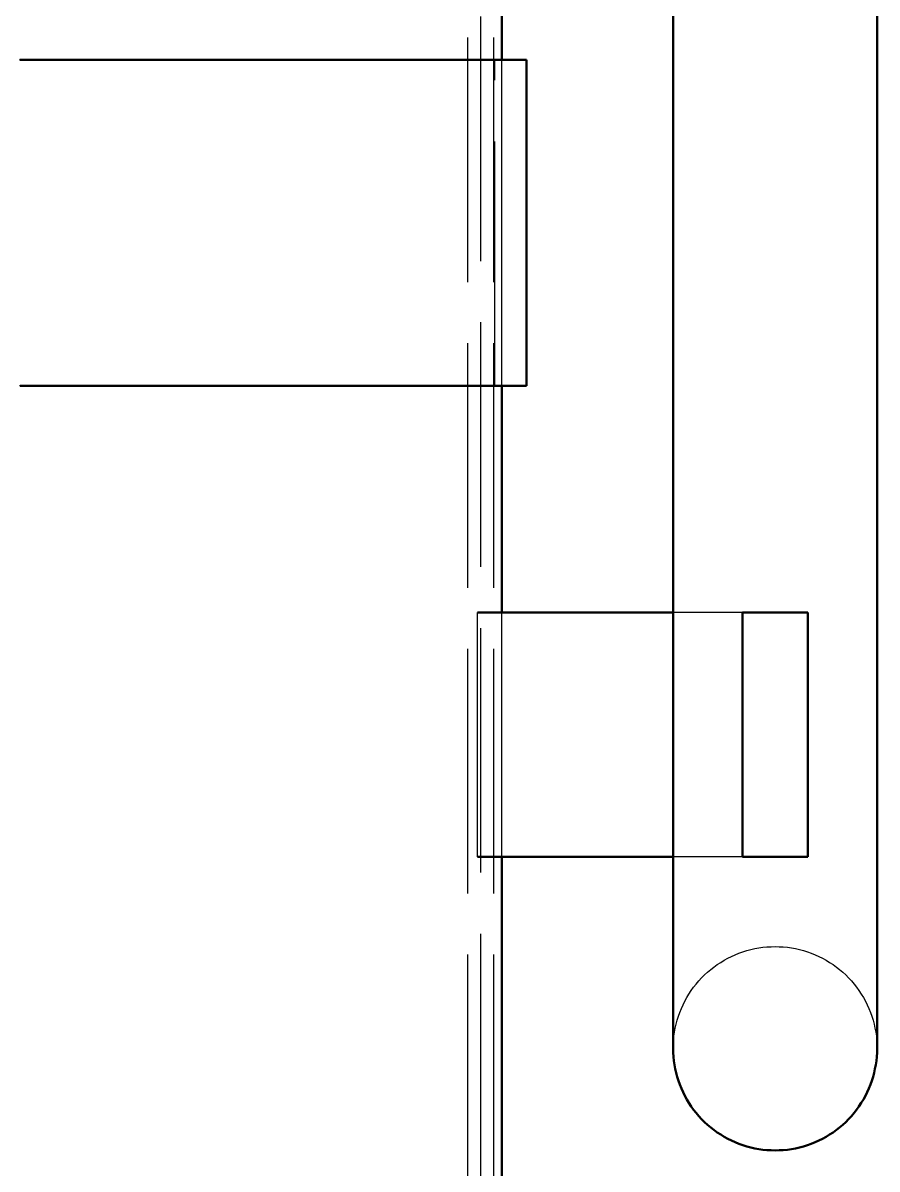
# Model space of a CAD drawing. Header units: millimetres. Extents: x 0 to 594, y 0 to 420.
# Drawn here: x 220.62 to 231.1, y 278.85 to 292.91 of the extents above; entities that cross this region are included whole.
import ezdxf

# ---------------------------------------------------------------- set-up
doc = ezdxf.new("R2010")
doc.units = ezdxf.units.MM
doc.linetypes.add('ISO02-TRAZOS', pattern=[3.75, 3, -0.75])
doc.layers.add('01-VISIBLE', color=7, linetype='CONTINUOUS', lineweight=50)
doc.layers.add('02-OCULTA', color=4, linetype='ISO02-TRAZOS', lineweight=25)

msp = doc.modelspace()

# ---------------------------------------------------------------- linework, layer by layer
at = {"layer": '01-VISIBLE'}
for p, q in [((228.6, 289.953), (228.6, 335.36)), ((231.1, 289.953), (231.1, 335.36)), ((226.496, 292.455), (226.496, 311.156)), ((226.8, 288.455), (226.8, 292.455)), ((226.496, 285.678), (226.496, 288.455)), ((228.6, 285.678), (226.2, 285.678)), ((230.25, 285.678), (229.45, 285.678)), ((229.45, 282.678), (229.45, 285.678)), ((230.25, 282.678), (230.25, 285.678)), ((228.6, 282.678), (226.2, 282.678)), ((226.496, 271.08), (226.496, 282.678)), ((230.25, 282.678), (229.45, 282.678))]:
    msp.add_line(p, q, dxfattribs=at)
for points in [[(220.588, 292.455), (220.638, 292.455), (220.688, 292.455), (220.739, 292.455), (220.789, 292.455), (220.839, 292.455), (220.889, 292.455), (220.939, 292.455), (220.989, 292.455), (221.039, 292.455), (221.089, 292.455), (221.139, 292.455), (221.189, 292.455), (221.239, 292.455), (221.29, 292.455), (221.34, 292.455), (221.39, 292.455), (221.44, 292.455), (221.49, 292.455), (221.54, 292.455), (221.59, 292.455), (221.64, 292.455), (221.69, 292.455), (221.74, 292.455), (221.79, 292.455), (221.841, 292.455), (221.891, 292.455), (221.941, 292.455), (221.991, 292.455), (222.041, 292.455), (222.091, 292.455), (222.141, 292.455), (222.191, 292.455), (222.241, 292.455), (222.291, 292.455), (222.341, 292.455), (222.392, 292.455), (222.442, 292.455), (222.492, 292.455), (222.542, 292.455), (222.592, 292.455), (222.642, 292.455), (222.692, 292.455), (222.742, 292.455), (222.792, 292.455), (222.842, 292.455), (222.893, 292.455), (222.943, 292.455), (222.993, 292.455), (223.043, 292.455), (223.093, 292.455), (223.143, 292.455), (223.193, 292.455), (223.243, 292.455), (223.293, 292.455), (223.343, 292.455), (223.393, 292.455), (223.444, 292.455), (223.494, 292.455), (223.544, 292.455), (223.594, 292.455), (223.644, 292.455), (223.694, 292.455), (223.744, 292.455), (223.794, 292.455), (223.844, 292.455), (223.894, 292.455), (223.944, 292.455), (223.995, 292.455), (224.045, 292.455), (224.095, 292.455), (224.145, 292.455), (224.195, 292.455), (224.245, 292.455), (224.295, 292.455), (224.345, 292.455), (224.395, 292.455), (224.445, 292.455), (224.495, 292.455), (224.546, 292.455), (224.596, 292.455), (224.646, 292.455), (224.696, 292.455), (224.746, 292.455), (224.796, 292.455), (224.846, 292.455), (224.896, 292.455), (224.946, 292.455), (224.996, 292.455), (225.046, 292.455), (225.097, 292.455), (225.147, 292.455), (225.197, 292.455), (225.247, 292.455), (225.297, 292.455), (225.347, 292.455), (225.397, 292.455), (225.447, 292.455), (225.497, 292.455), (225.547, 292.455), (225.597, 292.455), (225.648, 292.455), (225.698, 292.455), (225.748, 292.455), (225.798, 292.455), (225.848, 292.455), (225.898, 292.455), (225.948, 292.455), (225.998, 292.455), (226.048, 292.455), (226.098, 292.455), (226.149, 292.455), (226.199, 292.455), (226.249, 292.455), (226.299, 292.455), (226.349, 292.455), (226.399, 292.455), (226.449, 292.455), (226.499, 292.455), (226.549, 292.455), (226.599, 292.455), (226.649, 292.455), (226.7, 292.455), (226.75, 292.455), (226.8, 292.455)], [(228.6, 289.953), (228.6, 289.903), (228.6, 289.853), (228.6, 289.803), (228.6, 289.752), (228.6, 289.702), (228.6, 289.652), (228.6, 289.602), (228.6, 289.552), (228.6, 289.502), (228.6, 289.452), (228.6, 289.402), (228.6, 289.351), (228.6, 289.301), (228.6, 289.251), (228.6, 289.201), (228.6, 289.151), (228.6, 289.101), (228.6, 289.051), (228.6, 289.001), (228.6, 288.95), (228.6, 288.9), (228.6, 288.85), (228.6, 288.8), (228.6, 288.75), (228.6, 288.7), (228.6, 288.65), (228.6, 288.599), (228.6, 288.549), (228.6, 288.499), (228.6, 288.449), (228.6, 288.399), (228.6, 288.349), (228.6, 288.299), (228.6, 288.249), (228.6, 288.198), (228.6, 288.148), (228.6, 288.098), (228.6, 288.048), (228.6, 287.998), (228.6, 287.948), (228.6, 287.898), (228.6, 287.848), (228.6, 287.797), (228.6, 287.747), (228.6, 287.697), (228.6, 287.647), (228.6, 287.597), (228.6, 287.547), (228.6, 287.497), (228.6, 287.446), (228.6, 287.396), (228.6, 287.346), (228.6, 287.296), (228.6, 287.246), (228.6, 287.196), (228.6, 287.146), (228.6, 287.096), (228.6, 287.045), (228.6, 286.995), (228.6, 286.945), (228.6, 286.895), (228.6, 286.845), (228.6, 286.795), (228.6, 286.745), (228.6, 286.695), (228.6, 286.644), (228.6, 286.594), (228.6, 286.544), (228.6, 286.494), (228.6, 286.444), (228.6, 286.394), (228.6, 286.344), (228.6, 286.293), (228.6, 286.243), (228.6, 286.193), (228.6, 286.143), (228.6, 286.093), (228.6, 286.043), (228.6, 285.993), (228.6, 285.943), (228.6, 285.892), (228.6, 285.842), (228.6, 285.792), (228.6, 285.742), (228.6, 285.692), (228.6, 285.642), (228.6, 285.592), (228.6, 285.542), (228.6, 285.491), (228.6, 285.441), (228.6, 285.391), (228.6, 285.341), (228.6, 285.291), (228.6, 285.241), (228.6, 285.191), (228.6, 285.14), (228.6, 285.09), (228.6, 285.04), (228.6, 284.99), (228.6, 284.94), (228.6, 284.89), (228.6, 284.84), (228.6, 284.79), (228.6, 284.739), (228.6, 284.689), (228.6, 284.639), (228.6, 284.589), (228.6, 284.539), (228.6, 284.489), (228.6, 284.439), (228.6, 284.389), (228.6, 284.338), (228.6, 284.288), (228.6, 284.238), (228.6, 284.188), (228.6, 284.138), (228.6, 284.088), (228.6, 284.038), (228.6, 283.988), (228.6, 283.937), (228.6, 283.887), (228.6, 283.837), (228.6, 283.787), (228.6, 283.737), (228.6, 283.687), (228.6, 283.637), (228.6, 283.586), (228.6, 283.536), (228.6, 283.486), (228.6, 283.436), (228.6, 283.386), (228.6, 283.336), (228.6, 283.286), (228.6, 283.236), (228.6, 283.185), (228.6, 283.135), (228.6, 283.085), (228.6, 283.035), (228.6, 282.985), (228.6, 282.935), (228.6, 282.885), (228.6, 282.835), (228.6, 282.784), (228.6, 282.734), (228.6, 282.684), (228.6, 282.634), (228.6, 282.584), (228.6, 282.534), (228.6, 282.484), (228.6, 282.433), (228.6, 282.383), (228.6, 282.333), (228.6, 282.283), (228.6, 282.233), (228.6, 282.183), (228.6, 282.133), (228.6, 282.083), (228.6, 282.032), (228.6, 281.982), (228.6, 281.932), (228.6, 281.882), (228.6, 281.832), (228.6, 281.782), (228.6, 281.732), (228.6, 281.682), (228.6, 281.631), (228.6, 281.581), (228.6, 281.531), (228.6, 281.481), (228.6, 281.431), (228.6, 281.381), (228.6, 281.331), (228.6, 281.28), (228.6, 281.23), (228.6, 281.18), (228.6, 281.13), (228.6, 281.08), (228.6, 281.03), (228.6, 280.98), (228.6, 280.93), (228.6, 280.879), (228.6, 280.829), (228.6, 280.779), (228.6, 280.729), (228.6, 280.679), (228.6, 280.629), (228.6, 280.579), (228.6, 280.529), (228.6, 280.478), (228.6, 280.428), (228.6, 280.378), (228.6, 280.328)], [(231.1, 289.953), (231.1, 289.903), (231.1, 289.853), (231.1, 289.803), (231.1, 289.752), (231.1, 289.702), (231.1, 289.652), (231.1, 289.602), (231.1, 289.552), (231.1, 289.502), (231.1, 289.452), (231.1, 289.402), (231.1, 289.351), (231.1, 289.301), (231.1, 289.251), (231.1, 289.201), (231.1, 289.151), (231.1, 289.101), (231.1, 289.051), (231.1, 289.001), (231.1, 288.95), (231.1, 288.9), (231.1, 288.85), (231.1, 288.8), (231.1, 288.75), (231.1, 288.7), (231.1, 288.65), (231.1, 288.599), (231.1, 288.549), (231.1, 288.499), (231.1, 288.449), (231.1, 288.399), (231.1, 288.349), (231.1, 288.299), (231.1, 288.249), (231.1, 288.198), (231.1, 288.148), (231.1, 288.098), (231.1, 288.048), (231.1, 287.998), (231.1, 287.948), (231.1, 287.898), (231.1, 287.848), (231.1, 287.797), (231.1, 287.747), (231.1, 287.697), (231.1, 287.647), (231.1, 287.597), (231.1, 287.547), (231.1, 287.497), (231.1, 287.446), (231.1, 287.396), (231.1, 287.346), (231.1, 287.296), (231.1, 287.246), (231.1, 287.196), (231.1, 287.146), (231.1, 287.096), (231.1, 287.045), (231.1, 286.995), (231.1, 286.945), (231.1, 286.895), (231.1, 286.845), (231.1, 286.795), (231.1, 286.745), (231.1, 286.695), (231.1, 286.644), (231.1, 286.594), (231.1, 286.544), (231.1, 286.494), (231.1, 286.444), (231.1, 286.394), (231.1, 286.344), (231.1, 286.293), (231.1, 286.243), (231.1, 286.193), (231.1, 286.143), (231.1, 286.093), (231.1, 286.043), (231.1, 285.993), (231.1, 285.943), (231.1, 285.892), (231.1, 285.842), (231.1, 285.792), (231.1, 285.742), (231.1, 285.692), (231.1, 285.642), (231.1, 285.592), (231.1, 285.542), (231.1, 285.491), (231.1, 285.441), (231.1, 285.391), (231.1, 285.341), (231.1, 285.291), (231.1, 285.241), (231.1, 285.191), (231.1, 285.14), (231.1, 285.09), (231.1, 285.04), (231.1, 284.99), (231.1, 284.94), (231.1, 284.89), (231.1, 284.84), (231.1, 284.79), (231.1, 284.739), (231.1, 284.689), (231.1, 284.639), (231.1, 284.589), (231.1, 284.539), (231.1, 284.489), (231.1, 284.439), (231.1, 284.389), (231.1, 284.338), (231.1, 284.288), (231.1, 284.238), (231.1, 284.188), (231.1, 284.138), (231.1, 284.088), (231.1, 284.038), (231.1, 283.988), (231.1, 283.937), (231.1, 283.887), (231.1, 283.837), (231.1, 283.787), (231.1, 283.737), (231.1, 283.687), (231.1, 283.637), (231.1, 283.586), (231.1, 283.536), (231.1, 283.486), (231.1, 283.436), (231.1, 283.386), (231.1, 283.336), (231.1, 283.286), (231.1, 283.236), (231.1, 283.185), (231.1, 283.135), (231.1, 283.085), (231.1, 283.035), (231.1, 282.985), (231.1, 282.935), (231.1, 282.885), (231.1, 282.835), (231.1, 282.784), (231.1, 282.734), (231.1, 282.684), (231.1, 282.634), (231.1, 282.584), (231.1, 282.534), (231.1, 282.484), (231.1, 282.433), (231.1, 282.383), (231.1, 282.333), (231.1, 282.283), (231.1, 282.233), (231.1, 282.183), (231.1, 282.133), (231.1, 282.083), (231.1, 282.032), (231.1, 281.982), (231.1, 281.932), (231.1, 281.882), (231.1, 281.832), (231.1, 281.782), (231.1, 281.732), (231.1, 281.682), (231.1, 281.631), (231.1, 281.581), (231.1, 281.531), (231.1, 281.481), (231.1, 281.431), (231.1, 281.381), (231.1, 281.331), (231.1, 281.28), (231.1, 281.23), (231.1, 281.18), (231.1, 281.13), (231.1, 281.08), (231.1, 281.03), (231.1, 280.98), (231.1, 280.93), (231.1, 280.879), (231.1, 280.829), (231.1, 280.779), (231.1, 280.729), (231.1, 280.679), (231.1, 280.629), (231.1, 280.579), (231.1, 280.529), (231.1, 280.478), (231.1, 280.428), (231.1, 280.378), (231.1, 280.328)], [(220.592, 288.455), (220.642, 288.455), (220.692, 288.455), (220.742, 288.455), (220.792, 288.455), (220.843, 288.455), (220.893, 288.455), (220.943, 288.455), (220.993, 288.455), (221.043, 288.455), (221.093, 288.455), (221.143, 288.455), (221.193, 288.455), (221.243, 288.455), (221.293, 288.455), (221.343, 288.455), (221.393, 288.455), (221.443, 288.455), (221.493, 288.455), (221.543, 288.455), (221.593, 288.455), (221.643, 288.455), (221.694, 288.455), (221.744, 288.455), (221.794, 288.455), (221.844, 288.455), (221.894, 288.455), (221.944, 288.455), (221.994, 288.455), (222.044, 288.455), (222.094, 288.455), (222.144, 288.455), (222.194, 288.455), (222.244, 288.455), (222.294, 288.455), (222.344, 288.455), (222.394, 288.455), (222.444, 288.455), (222.495, 288.455), (222.545, 288.455), (222.595, 288.455), (222.645, 288.455), (222.695, 288.455), (222.745, 288.455), (222.795, 288.455), (222.845, 288.455), (222.895, 288.455), (222.945, 288.455), (222.995, 288.455), (223.045, 288.455), (223.095, 288.455), (223.145, 288.455), (223.195, 288.455), (223.245, 288.455), (223.295, 288.455), (223.346, 288.455), (223.396, 288.455), (223.446, 288.455), (223.496, 288.455), (223.546, 288.455), (223.596, 288.455), (223.646, 288.455), (223.696, 288.455), (223.746, 288.455), (223.796, 288.455), (223.846, 288.455), (223.896, 288.455), (223.946, 288.455), (223.996, 288.455), (224.046, 288.455), (224.096, 288.455), (224.147, 288.455), (224.197, 288.455), (224.247, 288.455), (224.297, 288.455), (224.347, 288.455), (224.397, 288.455), (224.447, 288.455), (224.497, 288.455), (224.547, 288.455), (224.597, 288.455), (224.647, 288.455), (224.697, 288.455), (224.747, 288.455), (224.797, 288.455), (224.847, 288.455), (224.897, 288.455), (224.947, 288.455), (224.998, 288.455), (225.048, 288.455), (225.098, 288.455), (225.148, 288.455), (225.198, 288.455), (225.248, 288.455), (225.298, 288.455), (225.348, 288.455), (225.398, 288.455), (225.448, 288.455), (225.498, 288.455), (225.548, 288.455), (225.598, 288.455), (225.648, 288.455), (225.698, 288.455), (225.748, 288.455), (225.799, 288.455), (225.849, 288.455), (225.899, 288.455), (225.949, 288.455), (225.999, 288.455), (226.049, 288.455), (226.099, 288.455), (226.149, 288.455), (226.199, 288.455), (226.249, 288.455), (226.299, 288.455), (226.349, 288.455), (226.399, 288.455), (226.449, 288.455), (226.499, 288.455), (226.549, 288.455), (226.599, 288.455), (226.65, 288.455), (226.7, 288.455), (226.75, 288.455), (226.8, 288.455)], [(228.6, 280.328), (228.601, 280.278), (228.604, 280.227), (228.609, 280.177), (228.616, 280.127), (228.625, 280.078), (228.636, 280.029), (228.649, 279.98), (228.664, 279.932), (228.681, 279.885), (228.7, 279.838), (228.72, 279.792), (228.743, 279.747), (228.767, 279.703), (228.793, 279.66), (228.821, 279.618), (228.85, 279.577), (228.881, 279.537), (228.914, 279.499), (228.948, 279.462), (228.984, 279.426), (229.021, 279.392), (229.059, 279.36), (229.099, 279.329), (229.14, 279.299), (229.182, 279.272), (229.225, 279.245), (229.269, 279.221), (229.314, 279.199), (229.36, 279.178), (229.406, 279.159), (229.454, 279.142), (229.502, 279.127), (229.551, 279.114), (229.6, 279.103), (229.649, 279.094), (229.699, 279.087), (229.749, 279.082), (229.799, 279.079), (229.85, 279.078), (229.9, 279.079), (229.95, 279.082), (230, 279.087), (230.05, 279.094), (230.1, 279.103), (230.149, 279.114), (230.197, 279.127), (230.246, 279.142), (230.293, 279.159), (230.34, 279.178), (230.386, 279.199), (230.431, 279.221), (230.475, 279.245), (230.518, 279.272), (230.56, 279.299), (230.601, 279.329), (230.64, 279.36), (230.679, 279.392), (230.716, 279.426), (230.751, 279.462), (230.785, 279.499), (230.818, 279.537), (230.849, 279.577), (230.878, 279.618), (230.906, 279.66), (230.932, 279.703), (230.957, 279.747), (230.979, 279.792), (231, 279.838), (231.018, 279.885), (231.035, 279.932), (231.05, 279.98), (231.063, 280.029), (231.074, 280.078), (231.084, 280.127), (231.091, 280.177), (231.096, 280.227), (231.099, 280.278), (231.1, 280.328)], [(228.6, 280.328), (228.6, 280.328), (228.6, 280.328), (228.6, 280.328), (228.6, 280.328), (228.6, 280.328), (228.6, 280.328)]]:
    msp.add_lwpolyline(points, dxfattribs=at)
at = {"layer": '02-OCULTA'}
for p, q in [((226.08, 270.98), (226.08, 337.4)), ((226.4, 270.98), (226.4, 337.4)), ((226.496, 271.08), (226.496, 337.3)), ((226.24, 271.236), (226.24, 337.144)), ((226.24, 271.236), (226.24, 337.144)), ((228.6, 335.36), (228.6, 289.953)), ((231.1, 335.36), (231.1, 289.953)), ((226.41, 288.455), (226.41, 292.455)), ((226.496, 288.455), (226.496, 292.455)), ((229.45, 285.678), (226.2, 285.678)), ((226.2, 282.678), (226.2, 285.678)), ((226.2, 282.678), (226.2, 285.678)), ((226.496, 282.678), (226.496, 285.678)), ((229.45, 285.678), (228.6, 285.678)), ((230.25, 285.678), (229.45, 285.678)), ((229.45, 285.678), (229.45, 282.678)), ((229.45, 282.678), (229.45, 285.678)), ((229.45, 285.678), (229.45, 282.678)), ((230.25, 282.678), (230.25, 285.678)), ((229.45, 282.678), (226.2, 282.678)), ((229.45, 282.678), (228.6, 282.678)), ((230.25, 282.678), (229.45, 282.678))]:
    msp.add_line(p, q, dxfattribs=at)
for points in [[(226.8, 292.455), (226.75, 292.455), (226.699, 292.455), (226.649, 292.455), (226.599, 292.455), (226.549, 292.455), (226.499, 292.455), (226.449, 292.455), (226.399, 292.455), (226.348, 292.455), (226.298, 292.455), (226.248, 292.455), (226.198, 292.455), (226.148, 292.455), (226.098, 292.455), (226.047, 292.455), (225.997, 292.455), (225.947, 292.455), (225.897, 292.455), (225.847, 292.455), (225.797, 292.455), (225.747, 292.455), (225.696, 292.455), (225.646, 292.455), (225.596, 292.455), (225.546, 292.455), (225.496, 292.455), (225.446, 292.455), (225.395, 292.455), (225.345, 292.455), (225.295, 292.455), (225.245, 292.455), (225.195, 292.455), (225.145, 292.455), (225.095, 292.455), (225.044, 292.455), (224.994, 292.455), (224.944, 292.455), (224.894, 292.455), (224.844, 292.455), (224.794, 292.455), (224.744, 292.455), (224.693, 292.455), (224.643, 292.455), (224.593, 292.455), (224.543, 292.455), (224.493, 292.455), (224.443, 292.455), (224.392, 292.455), (224.342, 292.455), (224.292, 292.455), (224.242, 292.455), (224.192, 292.455), (224.142, 292.455), (224.092, 292.455), (224.041, 292.455), (223.991, 292.455), (223.941, 292.455), (223.891, 292.455), (223.841, 292.455), (223.791, 292.455), (223.741, 292.455), (223.69, 292.455), (223.64, 292.455), (223.59, 292.455), (223.54, 292.455), (223.49, 292.455), (223.44, 292.455), (223.389, 292.455), (223.339, 292.455), (223.289, 292.455), (223.239, 292.455), (223.189, 292.455), (223.139, 292.455), (223.089, 292.455), (223.038, 292.455), (222.988, 292.455), (222.938, 292.455), (222.888, 292.455), (222.838, 292.455), (222.788, 292.455), (222.738, 292.455), (222.687, 292.455), (222.637, 292.455), (222.587, 292.455), (222.537, 292.455), (222.487, 292.455), (222.437, 292.455), (222.386, 292.455), (222.336, 292.455), (222.286, 292.455), (222.236, 292.455), (222.186, 292.455), (222.136, 292.455), (222.086, 292.455), (222.035, 292.455), (221.985, 292.455), (221.935, 292.455), (221.885, 292.455), (221.835, 292.455), (221.785, 292.455), (221.735, 292.455), (221.684, 292.455), (221.634, 292.455), (221.584, 292.455), (221.534, 292.455), (221.484, 292.455), (221.434, 292.455), (221.383, 292.455), (221.333, 292.455), (221.283, 292.455), (221.233, 292.455), (221.183, 292.455), (221.133, 292.455), (221.083, 292.455), (221.032, 292.455), (220.982, 292.455), (220.932, 292.455), (220.882, 292.455), (220.832, 292.455), (220.782, 292.455), (220.731, 292.455), (220.681, 292.455), (220.631, 292.455), (220.581, 292.455)], [(220.606, 292.455), (220.656, 292.455), (220.706, 292.455), (220.756, 292.455), (220.806, 292.455), (220.856, 292.455), (220.906, 292.455), (220.956, 292.455), (221.006, 292.455), (221.056, 292.455), (221.106, 292.455), (221.156, 292.455), (221.207, 292.455), (221.257, 292.455), (221.307, 292.455), (221.357, 292.455), (221.407, 292.455), (221.457, 292.455), (221.507, 292.455), (221.557, 292.455), (221.607, 292.455), (221.657, 292.455), (221.707, 292.455), (221.757, 292.455), (221.807, 292.455), (221.857, 292.455), (221.907, 292.455), (221.957, 292.455), (222.007, 292.455), (222.057, 292.455), (222.107, 292.455), (222.157, 292.455), (222.207, 292.455), (222.257, 292.455), (222.307, 292.455), (222.357, 292.455), (222.407, 292.455), (222.457, 292.455), (222.507, 292.455), (222.557, 292.455), (222.607, 292.455), (222.657, 292.455), (222.707, 292.455), (222.757, 292.455), (222.807, 292.455), (222.858, 292.455), (222.908, 292.455), (222.958, 292.455), (223.008, 292.455), (223.058, 292.455), (223.108, 292.455), (223.158, 292.455), (223.208, 292.455), (223.258, 292.455), (223.308, 292.455), (223.358, 292.455), (223.408, 292.455), (223.458, 292.455), (223.508, 292.455), (223.558, 292.455), (223.608, 292.455), (223.658, 292.455), (223.708, 292.455), (223.758, 292.455), (223.808, 292.455), (223.858, 292.455), (223.908, 292.455), (223.958, 292.455), (224.008, 292.455), (224.058, 292.455), (224.108, 292.455), (224.158, 292.455), (224.208, 292.455), (224.258, 292.455), (224.308, 292.455), (224.358, 292.455), (224.408, 292.455), (224.459, 292.455), (224.509, 292.455), (224.559, 292.455), (224.609, 292.455), (224.659, 292.455), (224.709, 292.455), (224.759, 292.455), (224.809, 292.455), (224.859, 292.455), (224.909, 292.455), (224.959, 292.455), (225.009, 292.455), (225.059, 292.455), (225.109, 292.455), (225.159, 292.455), (225.209, 292.455), (225.259, 292.455), (225.309, 292.455), (225.359, 292.455), (225.409, 292.455), (225.459, 292.455), (225.509, 292.455), (225.559, 292.455), (225.609, 292.455), (225.659, 292.455), (225.709, 292.455), (225.759, 292.455), (225.809, 292.455), (225.859, 292.455), (225.909, 292.455), (225.959, 292.455), (226.009, 292.455), (226.059, 292.455), (226.11, 292.455), (226.16, 292.455), (226.21, 292.455), (226.26, 292.455), (226.31, 292.455), (226.36, 292.455), (226.41, 292.455)], [(226.41, 292.455), (226.36, 292.455), (226.31, 292.455), (226.26, 292.455), (226.21, 292.455), (226.16, 292.455), (226.11, 292.455), (226.059, 292.455), (226.009, 292.455), (225.959, 292.455), (225.909, 292.455), (225.859, 292.455), (225.809, 292.455), (225.759, 292.455), (225.709, 292.455), (225.659, 292.455), (225.609, 292.455), (225.559, 292.455), (225.509, 292.455), (225.459, 292.455), (225.409, 292.455), (225.359, 292.455), (225.309, 292.455), (225.259, 292.455), (225.209, 292.455), (225.159, 292.455), (225.109, 292.455), (225.059, 292.455), (225.009, 292.455), (224.959, 292.455), (224.909, 292.455), (224.859, 292.455), (224.809, 292.455), (224.759, 292.455), (224.709, 292.455), (224.659, 292.455), (224.609, 292.455), (224.559, 292.455), (224.509, 292.455), (224.459, 292.455), (224.408, 292.455), (224.358, 292.455), (224.308, 292.455), (224.258, 292.455), (224.208, 292.455), (224.158, 292.455), (224.108, 292.455), (224.058, 292.455), (224.008, 292.455), (223.958, 292.455), (223.908, 292.455), (223.858, 292.455), (223.808, 292.455), (223.758, 292.455), (223.708, 292.455), (223.658, 292.455), (223.608, 292.455), (223.558, 292.455), (223.508, 292.455), (223.458, 292.455), (223.408, 292.455), (223.358, 292.455), (223.308, 292.455), (223.258, 292.455), (223.208, 292.455), (223.158, 292.455), (223.108, 292.455), (223.058, 292.455), (223.008, 292.455), (222.958, 292.455), (222.908, 292.455), (222.858, 292.455), (222.807, 292.455), (222.757, 292.455), (222.707, 292.455), (222.657, 292.455), (222.607, 292.455), (222.557, 292.455), (222.507, 292.455), (222.457, 292.455), (222.407, 292.455), (222.357, 292.455), (222.307, 292.455), (222.257, 292.455), (222.207, 292.455), (222.157, 292.455), (222.107, 292.455), (222.057, 292.455), (222.007, 292.455), (221.957, 292.455), (221.907, 292.455), (221.857, 292.455), (221.807, 292.455), (221.757, 292.455), (221.707, 292.455), (221.657, 292.455), (221.607, 292.455), (221.557, 292.455), (221.507, 292.455), (221.457, 292.455), (221.407, 292.455), (221.357, 292.455), (221.307, 292.455), (221.257, 292.455), (221.207, 292.455), (221.156, 292.455), (221.106, 292.455), (221.056, 292.455), (221.006, 292.455), (220.956, 292.455), (220.906, 292.455), (220.856, 292.455), (220.806, 292.455), (220.756, 292.455), (220.706, 292.455), (220.656, 292.455), (220.606, 292.455)], [(228.6, 289.953), (228.6, 289.903), (228.6, 289.853), (228.6, 289.803), (228.6, 289.752), (228.6, 289.702), (228.6, 289.652), (228.6, 289.602), (228.6, 289.552), (228.6, 289.502), (228.6, 289.452), (228.6, 289.402), (228.6, 289.351), (228.6, 289.301), (228.6, 289.251), (228.6, 289.201), (228.6, 289.151), (228.6, 289.101), (228.6, 289.051), (228.6, 289.001), (228.6, 288.95), (228.6, 288.9), (228.6, 288.85), (228.6, 288.8), (228.6, 288.75), (228.6, 288.7), (228.6, 288.65), (228.6, 288.599), (228.6, 288.549), (228.6, 288.499), (228.6, 288.449), (228.6, 288.399), (228.6, 288.349), (228.6, 288.299), (228.6, 288.249), (228.6, 288.198), (228.6, 288.148), (228.6, 288.098), (228.6, 288.048), (228.6, 287.998), (228.6, 287.948), (228.6, 287.898), (228.6, 287.848), (228.6, 287.797), (228.6, 287.747), (228.6, 287.697), (228.6, 287.647), (228.6, 287.597), (228.6, 287.547), (228.6, 287.497), (228.6, 287.446), (228.6, 287.396), (228.6, 287.346), (228.6, 287.296), (228.6, 287.246), (228.6, 287.196), (228.6, 287.146), (228.6, 287.096), (228.6, 287.045), (228.6, 286.995), (228.6, 286.945), (228.6, 286.895), (228.6, 286.845), (228.6, 286.795), (228.6, 286.745), (228.6, 286.695), (228.6, 286.644), (228.6, 286.594), (228.6, 286.544), (228.6, 286.494), (228.6, 286.444), (228.6, 286.394), (228.6, 286.344), (228.6, 286.293), (228.6, 286.243), (228.6, 286.193), (228.6, 286.143), (228.6, 286.093), (228.6, 286.043), (228.6, 285.993), (228.6, 285.943), (228.6, 285.892), (228.6, 285.842), (228.6, 285.792), (228.6, 285.742), (228.6, 285.692), (228.6, 285.642), (228.6, 285.592), (228.6, 285.542), (228.6, 285.491), (228.6, 285.441), (228.6, 285.391), (228.6, 285.341), (228.6, 285.291), (228.6, 285.241), (228.6, 285.191), (228.6, 285.14), (228.6, 285.09), (228.6, 285.04), (228.6, 284.99), (228.6, 284.94), (228.6, 284.89), (228.6, 284.84), (228.6, 284.79), (228.6, 284.739), (228.6, 284.689), (228.6, 284.639), (228.6, 284.589), (228.6, 284.539), (228.6, 284.489), (228.6, 284.439), (228.6, 284.389), (228.6, 284.338), (228.6, 284.288), (228.6, 284.238), (228.6, 284.188), (228.6, 284.138), (228.6, 284.088), (228.6, 284.038), (228.6, 283.988), (228.6, 283.937), (228.6, 283.887), (228.6, 283.837), (228.6, 283.787), (228.6, 283.737), (228.6, 283.687), (228.6, 283.637), (228.6, 283.586), (228.6, 283.536), (228.6, 283.486), (228.6, 283.436), (228.6, 283.386), (228.6, 283.336), (228.6, 283.286), (228.6, 283.236), (228.6, 283.185), (228.6, 283.135), (228.6, 283.085), (228.6, 283.035), (228.6, 282.985), (228.6, 282.935), (228.6, 282.885), (228.6, 282.835), (228.6, 282.784), (228.6, 282.734), (228.6, 282.684), (228.6, 282.634), (228.6, 282.584), (228.6, 282.534), (228.6, 282.484), (228.6, 282.433), (228.6, 282.383), (228.6, 282.333), (228.6, 282.283), (228.6, 282.233), (228.6, 282.183), (228.6, 282.133), (228.6, 282.083), (228.6, 282.032), (228.6, 281.982), (228.6, 281.932), (228.6, 281.882), (228.6, 281.832), (228.6, 281.782), (228.6, 281.732), (228.6, 281.682), (228.6, 281.631), (228.6, 281.581), (228.6, 281.531), (228.6, 281.481), (228.6, 281.431), (228.6, 281.381), (228.6, 281.331), (228.6, 281.28), (228.6, 281.23), (228.6, 281.18), (228.6, 281.13), (228.6, 281.08), (228.6, 281.03), (228.6, 280.98), (228.6, 280.93), (228.6, 280.879), (228.6, 280.829), (228.6, 280.779), (228.6, 280.729), (228.6, 280.679), (228.6, 280.629), (228.6, 280.579), (228.6, 280.529), (228.6, 280.478), (228.6, 280.428), (228.6, 280.378), (228.6, 280.328)], [(231.1, 289.953), (231.1, 289.903), (231.1, 289.853), (231.1, 289.803), (231.1, 289.752), (231.1, 289.702), (231.1, 289.652), (231.1, 289.602), (231.1, 289.552), (231.1, 289.502), (231.1, 289.452), (231.1, 289.402), (231.1, 289.351), (231.1, 289.301), (231.1, 289.251), (231.1, 289.201), (231.1, 289.151), (231.1, 289.101), (231.1, 289.051), (231.1, 289.001), (231.1, 288.95), (231.1, 288.9), (231.1, 288.85), (231.1, 288.8), (231.1, 288.75), (231.1, 288.7), (231.1, 288.65), (231.1, 288.599), (231.1, 288.549), (231.1, 288.499), (231.1, 288.449), (231.1, 288.399), (231.1, 288.349), (231.1, 288.299), (231.1, 288.249), (231.1, 288.198), (231.1, 288.148), (231.1, 288.098), (231.1, 288.048), (231.1, 287.998), (231.1, 287.948), (231.1, 287.898), (231.1, 287.848), (231.1, 287.797), (231.1, 287.747), (231.1, 287.697), (231.1, 287.647), (231.1, 287.597), (231.1, 287.547), (231.1, 287.497), (231.1, 287.446), (231.1, 287.396), (231.1, 287.346), (231.1, 287.296), (231.1, 287.246), (231.1, 287.196), (231.1, 287.146), (231.1, 287.096), (231.1, 287.045), (231.1, 286.995), (231.1, 286.945), (231.1, 286.895), (231.1, 286.845), (231.1, 286.795), (231.1, 286.745), (231.1, 286.695), (231.1, 286.644), (231.1, 286.594), (231.1, 286.544), (231.1, 286.494), (231.1, 286.444), (231.1, 286.394), (231.1, 286.344), (231.1, 286.293), (231.1, 286.243), (231.1, 286.193), (231.1, 286.143), (231.1, 286.093), (231.1, 286.043), (231.1, 285.993), (231.1, 285.943), (231.1, 285.892), (231.1, 285.842), (231.1, 285.792), (231.1, 285.742), (231.1, 285.692), (231.1, 285.642), (231.1, 285.592), (231.1, 285.542), (231.1, 285.491), (231.1, 285.441), (231.1, 285.391), (231.1, 285.341), (231.1, 285.291), (231.1, 285.241), (231.1, 285.191), (231.1, 285.14), (231.1, 285.09), (231.1, 285.04), (231.1, 284.99), (231.1, 284.94), (231.1, 284.89), (231.1, 284.84), (231.1, 284.79), (231.1, 284.739), (231.1, 284.689), (231.1, 284.639), (231.1, 284.589), (231.1, 284.539), (231.1, 284.489), (231.1, 284.439), (231.1, 284.389), (231.1, 284.338), (231.1, 284.288), (231.1, 284.238), (231.1, 284.188), (231.1, 284.138), (231.1, 284.088), (231.1, 284.038), (231.1, 283.988), (231.1, 283.937), (231.1, 283.887), (231.1, 283.837), (231.1, 283.787), (231.1, 283.737), (231.1, 283.687), (231.1, 283.637), (231.1, 283.586), (231.1, 283.536), (231.1, 283.486), (231.1, 283.436), (231.1, 283.386), (231.1, 283.336), (231.1, 283.286), (231.1, 283.236), (231.1, 283.185), (231.1, 283.135), (231.1, 283.085), (231.1, 283.035), (231.1, 282.985), (231.1, 282.935), (231.1, 282.885), (231.1, 282.835), (231.1, 282.784), (231.1, 282.734), (231.1, 282.684), (231.1, 282.634), (231.1, 282.584), (231.1, 282.534), (231.1, 282.484), (231.1, 282.433), (231.1, 282.383), (231.1, 282.333), (231.1, 282.283), (231.1, 282.233), (231.1, 282.183), (231.1, 282.133), (231.1, 282.083), (231.1, 282.032), (231.1, 281.982), (231.1, 281.932), (231.1, 281.882), (231.1, 281.832), (231.1, 281.782), (231.1, 281.732), (231.1, 281.682), (231.1, 281.631), (231.1, 281.581), (231.1, 281.531), (231.1, 281.481), (231.1, 281.431), (231.1, 281.381), (231.1, 281.331), (231.1, 281.28), (231.1, 281.23), (231.1, 281.18), (231.1, 281.13), (231.1, 281.08), (231.1, 281.03), (231.1, 280.98), (231.1, 280.93), (231.1, 280.879), (231.1, 280.829), (231.1, 280.779), (231.1, 280.729), (231.1, 280.679), (231.1, 280.629), (231.1, 280.579), (231.1, 280.529), (231.1, 280.478), (231.1, 280.428), (231.1, 280.378), (231.1, 280.328)], [(226.8, 288.455), (226.75, 288.455), (226.699, 288.455), (226.649, 288.455), (226.599, 288.455), (226.549, 288.455), (226.499, 288.455), (226.449, 288.455), (226.399, 288.455), (226.348, 288.455), (226.298, 288.455), (226.248, 288.455), (226.198, 288.455), (226.148, 288.455), (226.098, 288.455), (226.047, 288.455), (225.997, 288.455), (225.947, 288.455), (225.897, 288.455), (225.847, 288.455), (225.797, 288.455), (225.747, 288.455), (225.696, 288.455), (225.646, 288.455), (225.596, 288.455), (225.546, 288.455), (225.496, 288.455), (225.446, 288.455), (225.395, 288.455), (225.345, 288.455), (225.295, 288.455), (225.245, 288.455), (225.195, 288.455), (225.145, 288.455), (225.095, 288.455), (225.044, 288.455), (224.994, 288.455), (224.944, 288.455), (224.894, 288.455), (224.844, 288.455), (224.794, 288.455), (224.744, 288.455), (224.693, 288.455), (224.643, 288.455), (224.593, 288.455), (224.543, 288.455), (224.493, 288.455), (224.443, 288.455), (224.392, 288.455), (224.342, 288.455), (224.292, 288.455), (224.242, 288.455), (224.192, 288.455), (224.142, 288.455), (224.092, 288.455), (224.041, 288.455), (223.991, 288.455), (223.941, 288.455), (223.891, 288.455), (223.841, 288.455), (223.791, 288.455), (223.741, 288.455), (223.69, 288.455), (223.64, 288.455), (223.59, 288.455), (223.54, 288.455), (223.49, 288.455), (223.44, 288.455), (223.389, 288.455), (223.339, 288.455), (223.289, 288.455), (223.239, 288.455), (223.189, 288.455), (223.139, 288.455), (223.089, 288.455), (223.038, 288.455), (222.988, 288.455), (222.938, 288.455), (222.888, 288.455), (222.838, 288.455), (222.788, 288.455), (222.738, 288.455), (222.687, 288.455), (222.637, 288.455), (222.587, 288.455), (222.537, 288.455), (222.487, 288.455), (222.437, 288.455), (222.386, 288.455), (222.336, 288.455), (222.286, 288.455), (222.236, 288.455), (222.186, 288.455), (222.136, 288.455), (222.086, 288.455), (222.035, 288.455), (221.985, 288.455), (221.935, 288.455), (221.885, 288.455), (221.835, 288.455), (221.785, 288.455), (221.735, 288.455), (221.684, 288.455), (221.634, 288.455), (221.584, 288.455), (221.534, 288.455), (221.484, 288.455), (221.434, 288.455), (221.383, 288.455), (221.333, 288.455), (221.283, 288.455), (221.233, 288.455), (221.183, 288.455), (221.133, 288.455), (221.083, 288.455), (221.032, 288.455), (220.982, 288.455), (220.932, 288.455), (220.882, 288.455), (220.832, 288.455), (220.782, 288.455), (220.731, 288.455), (220.681, 288.455), (220.631, 288.455), (220.581, 288.455)], [(220.606, 288.455), (220.656, 288.455), (220.706, 288.455), (220.756, 288.455), (220.806, 288.455), (220.856, 288.455), (220.906, 288.455), (220.956, 288.455), (221.006, 288.455), (221.056, 288.455), (221.106, 288.455), (221.156, 288.455), (221.207, 288.455), (221.257, 288.455), (221.307, 288.455), (221.357, 288.455), (221.407, 288.455), (221.457, 288.455), (221.507, 288.455), (221.557, 288.455), (221.607, 288.455), (221.657, 288.455), (221.707, 288.455), (221.757, 288.455), (221.807, 288.455), (221.857, 288.455), (221.907, 288.455), (221.957, 288.455), (222.007, 288.455), (222.057, 288.455), (222.107, 288.455), (222.157, 288.455), (222.207, 288.455), (222.257, 288.455), (222.307, 288.455), (222.357, 288.455), (222.407, 288.455), (222.457, 288.455), (222.507, 288.455), (222.557, 288.455), (222.607, 288.455), (222.657, 288.455), (222.707, 288.455), (222.757, 288.455), (222.807, 288.455), (222.858, 288.455), (222.908, 288.455), (222.958, 288.455), (223.008, 288.455), (223.058, 288.455), (223.108, 288.455), (223.158, 288.455), (223.208, 288.455), (223.258, 288.455), (223.308, 288.455), (223.358, 288.455), (223.408, 288.455), (223.458, 288.455), (223.508, 288.455), (223.558, 288.455), (223.608, 288.455), (223.658, 288.455), (223.708, 288.455), (223.758, 288.455), (223.808, 288.455), (223.858, 288.455), (223.908, 288.455), (223.958, 288.455), (224.008, 288.455), (224.058, 288.455), (224.108, 288.455), (224.158, 288.455), (224.208, 288.455), (224.258, 288.455), (224.308, 288.455), (224.358, 288.455), (224.408, 288.455), (224.459, 288.455), (224.509, 288.455), (224.559, 288.455), (224.609, 288.455), (224.659, 288.455), (224.709, 288.455), (224.759, 288.455), (224.809, 288.455), (224.859, 288.455), (224.909, 288.455), (224.959, 288.455), (225.009, 288.455), (225.059, 288.455), (225.109, 288.455), (225.159, 288.455), (225.209, 288.455), (225.259, 288.455), (225.309, 288.455), (225.359, 288.455), (225.409, 288.455), (225.459, 288.455), (225.509, 288.455), (225.559, 288.455), (225.609, 288.455), (225.659, 288.455), (225.709, 288.455), (225.759, 288.455), (225.809, 288.455), (225.859, 288.455), (225.909, 288.455), (225.959, 288.455), (226.009, 288.455), (226.059, 288.455), (226.11, 288.455), (226.16, 288.455), (226.21, 288.455), (226.26, 288.455), (226.31, 288.455), (226.36, 288.455), (226.41, 288.455)], [(226.41, 288.455), (226.36, 288.455), (226.31, 288.455), (226.26, 288.455), (226.21, 288.455), (226.16, 288.455), (226.11, 288.455), (226.059, 288.455), (226.009, 288.455), (225.959, 288.455), (225.909, 288.455), (225.859, 288.455), (225.809, 288.455), (225.759, 288.455), (225.709, 288.455), (225.659, 288.455), (225.609, 288.455), (225.559, 288.455), (225.509, 288.455), (225.459, 288.455), (225.409, 288.455), (225.359, 288.455), (225.309, 288.455), (225.259, 288.455), (225.209, 288.455), (225.159, 288.455), (225.109, 288.455), (225.059, 288.455), (225.009, 288.455), (224.959, 288.455), (224.909, 288.455), (224.859, 288.455), (224.809, 288.455), (224.759, 288.455), (224.709, 288.455), (224.659, 288.455), (224.609, 288.455), (224.559, 288.455), (224.509, 288.455), (224.459, 288.455), (224.408, 288.455), (224.358, 288.455), (224.308, 288.455), (224.258, 288.455), (224.208, 288.455), (224.158, 288.455), (224.108, 288.455), (224.058, 288.455), (224.008, 288.455), (223.958, 288.455), (223.908, 288.455), (223.858, 288.455), (223.808, 288.455), (223.758, 288.455), (223.708, 288.455), (223.658, 288.455), (223.608, 288.455), (223.558, 288.455), (223.508, 288.455), (223.458, 288.455), (223.408, 288.455), (223.358, 288.455), (223.308, 288.455), (223.258, 288.455), (223.208, 288.455), (223.158, 288.455), (223.108, 288.455), (223.058, 288.455), (223.008, 288.455), (222.958, 288.455), (222.908, 288.455), (222.858, 288.455), (222.807, 288.455), (222.757, 288.455), (222.707, 288.455), (222.657, 288.455), (222.607, 288.455), (222.557, 288.455), (222.507, 288.455), (222.457, 288.455), (222.407, 288.455), (222.357, 288.455), (222.307, 288.455), (222.257, 288.455), (222.207, 288.455), (222.157, 288.455), (222.107, 288.455), (222.057, 288.455), (222.007, 288.455), (221.957, 288.455), (221.907, 288.455), (221.857, 288.455), (221.807, 288.455), (221.757, 288.455), (221.707, 288.455), (221.657, 288.455), (221.607, 288.455), (221.557, 288.455), (221.507, 288.455), (221.457, 288.455), (221.407, 288.455), (221.357, 288.455), (221.307, 288.455), (221.257, 288.455), (221.207, 288.455), (221.156, 288.455), (221.106, 288.455), (221.056, 288.455), (221.006, 288.455), (220.956, 288.455), (220.906, 288.455), (220.856, 288.455), (220.806, 288.455), (220.756, 288.455), (220.706, 288.455), (220.656, 288.455), (220.606, 288.455)], [(228.6, 280.328), (228.601, 280.378), (228.604, 280.429), (228.609, 280.479), (228.616, 280.529), (228.625, 280.578), (228.636, 280.627), (228.649, 280.676), (228.664, 280.724), (228.681, 280.771), (228.7, 280.818), (228.72, 280.864), (228.743, 280.909), (228.767, 280.953), (228.793, 280.996), (228.821, 281.038), (228.85, 281.079), (228.881, 281.119), (228.914, 281.157), (228.948, 281.194), (228.984, 281.23), (229.021, 281.264), (229.059, 281.296), (229.099, 281.327), (229.14, 281.357), (229.182, 281.384), (229.225, 281.411), (229.269, 281.435), (229.314, 281.457), (229.36, 281.478), (229.406, 281.497), (229.454, 281.514), (229.502, 281.529), (229.551, 281.542), (229.6, 281.553), (229.649, 281.562), (229.699, 281.569), (229.749, 281.574), (229.799, 281.577), (229.85, 281.578)], [(229.85, 281.578), (229.9, 281.577), (229.95, 281.574), (230, 281.569), (230.05, 281.562), (230.1, 281.553), (230.149, 281.542), (230.197, 281.529), (230.246, 281.514), (230.293, 281.497), (230.34, 281.478), (230.386, 281.457), (230.431, 281.435), (230.475, 281.411), (230.518, 281.384), (230.56, 281.357), (230.601, 281.327), (230.64, 281.296), (230.679, 281.264), (230.716, 281.23), (230.751, 281.194), (230.785, 281.157), (230.818, 281.119), (230.849, 281.079), (230.878, 281.038), (230.906, 280.996), (230.932, 280.953), (230.957, 280.909), (230.979, 280.864), (231, 280.818), (231.018, 280.771), (231.035, 280.724), (231.05, 280.676), (231.063, 280.627), (231.074, 280.578), (231.084, 280.529), (231.091, 280.479), (231.096, 280.429), (231.099, 280.378), (231.1, 280.328)]]:
    msp.add_lwpolyline(points, dxfattribs=at)

doc.saveas('drawing.dxf')
